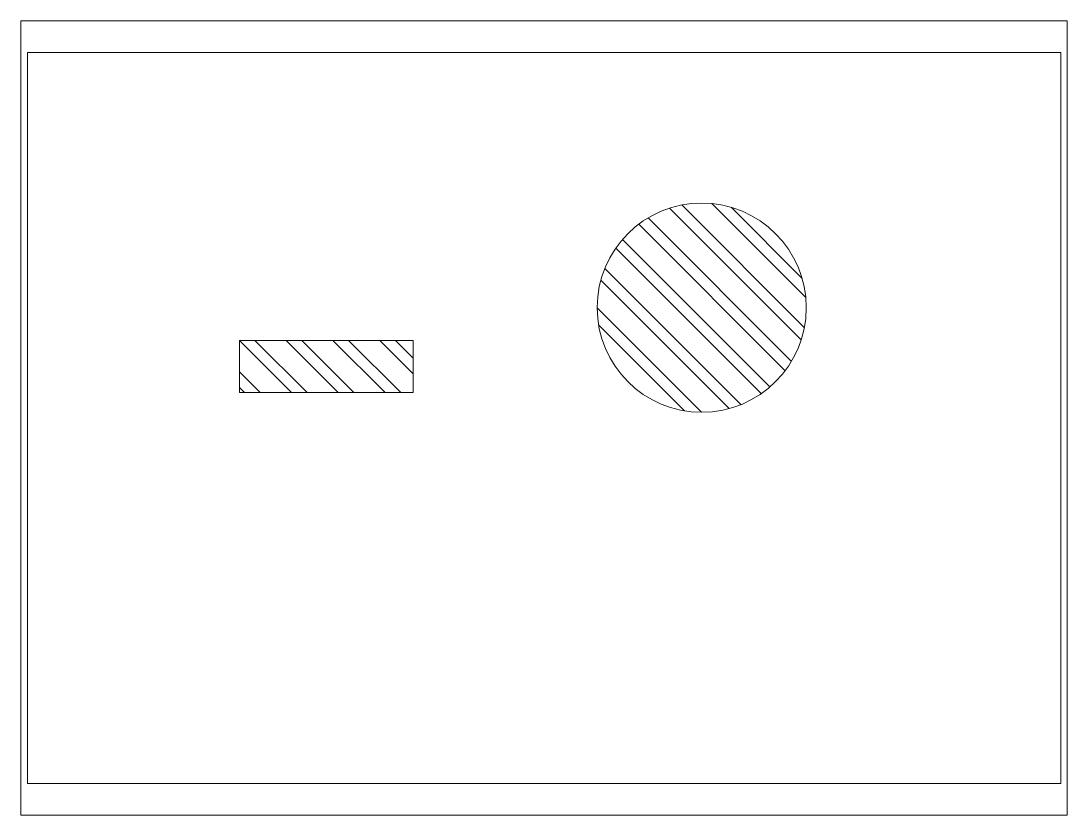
# Paper-space layout 'Layout2' of a CAD drawing. Header units: millimetres. Extents: x 26 to 231, y 20 to 176.
# The model-space entities are those that its viewports show. They can reach past a viewport. Long polylines and large blocks are cut down to what shows.
import ezdxf

# ---------------------------------------------------------------- set-up
doc = ezdxf.new("R2010")
doc.units = ezdxf.units.MM
doc.layers.add('AS', color=10, linetype='Continuous', lineweight=15)
doc.layers.add('KUSEN', color=70, linetype='Continuous', lineweight=15)

msp = doc.modelspace()

# ---------------------------------------------------------------- hatches: boundary and pattern name
at = {"layer": 'AS'}
h = msp.add_hatch(dxfattribs=at)
h.set_pattern_fill('ANSI32', color=256, angle=-90)
h.paths.add_polyline_path([(785.11, 777.5, 1), (845.18, 777.5, 1)])
h.paths.add_polyline_path([(732.26, 768.1), (682.26, 768.1), (682.26, 753.1), (732.26, 753.1)])

# ---------------------------------------------------------------- linework, layer by layer
at = {"layer": 'KUSEN'}
for points in [[(621.33, 850.77), (621.33, 640.77), (918.33, 640.77), (918.33, 850.77)], [(682.26, 753.1), (732.26, 753.1), (732.26, 768.1), (682.26, 768.1)]]:
    msp.add_lwpolyline(points, close=True, dxfattribs=at)
msp.add_circle((815.15, 777.5), 30.04, dxfattribs=at)

psp = doc.layouts.new('Layout2')

# ---------------------------------------------------------------- viewports
at = {"layer": 'AS'}
psp.add_viewport(center=(128.5, 97.5), size=(205.6, 156), view_center_point=(769.82, 745.8), view_height=228.1448, dxfattribs=at)

doc.saveas('drawing.dxf')
